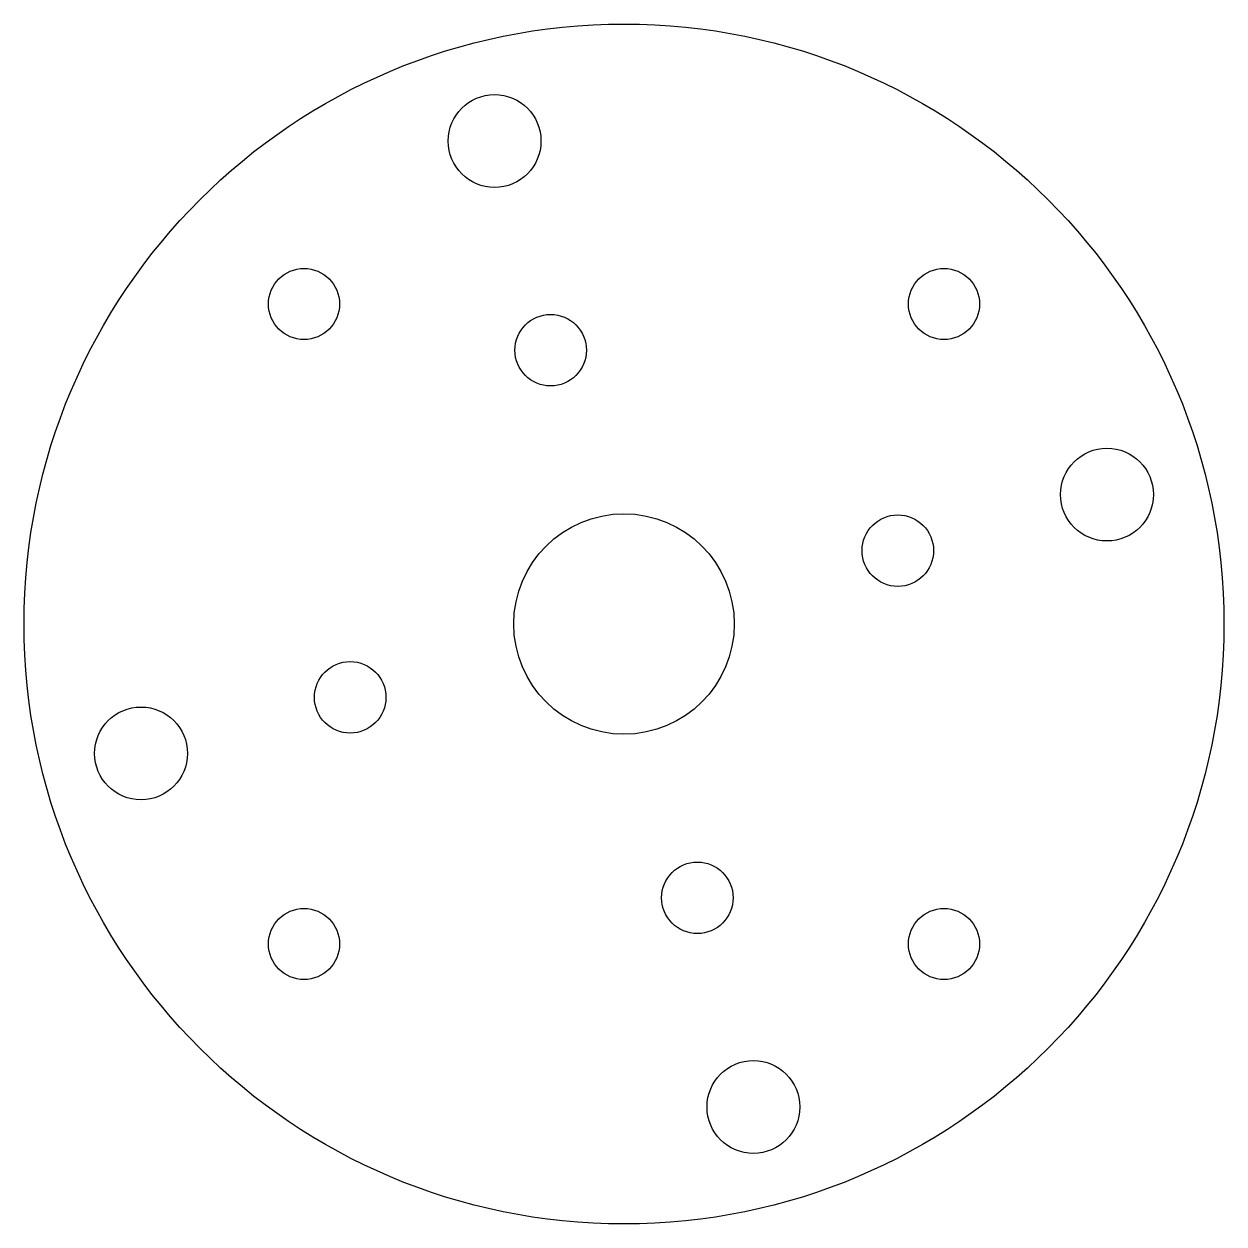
# Model space of a CAD drawing. Header units: millimetres. Extents: x -19.1 to 19.1, y -19.1 to 19.1.
import ezdxf

# ---------------------------------------------------------------- set-up
doc = ezdxf.new("R2010")
doc.units = ezdxf.units.MM
doc.layers.get('0').update_dxf_attribs({"linetype": 'CONTINUOUS'})

msp = doc.modelspace()

# ---------------------------------------------------------------- linework, layer by layer
for centre, radius in [((0, 0), 19.05), ((0, 0), 19.05), ((-4.109, 15.334), 1.473), ((-4.109, 15.334), 1.473), ((-10.16, 10.16), 1.13), ((-10.16, 10.16), 1.13), ((10.16, 10.16), 1.13), ((10.16, 10.16), 1.13), ((-2.329, 8.693), 1.135), ((-2.329, 8.693), 1.135), ((15.334, 4.109), 1.473), ((15.334, 4.109), 1.473), ((0, 0), 3.5), ((8.693, 2.329), 1.135), ((8.693, 2.329), 1.135), ((-8.693, -2.329), 1.135), ((-8.693, -2.329), 1.135), ((-15.334, -4.109), 1.473), ((-15.334, -4.109), 1.473), ((2.329, -8.693), 1.135), ((2.329, -8.693), 1.135), ((-10.16, -10.16), 1.13), ((-10.16, -10.16), 1.13), ((10.16, -10.16), 1.13), ((10.16, -10.16), 1.13), ((4.109, -15.334), 1.473), ((4.109, -15.334), 1.473)]:
    msp.add_circle(centre, radius)

doc.saveas('drawing.dxf')
